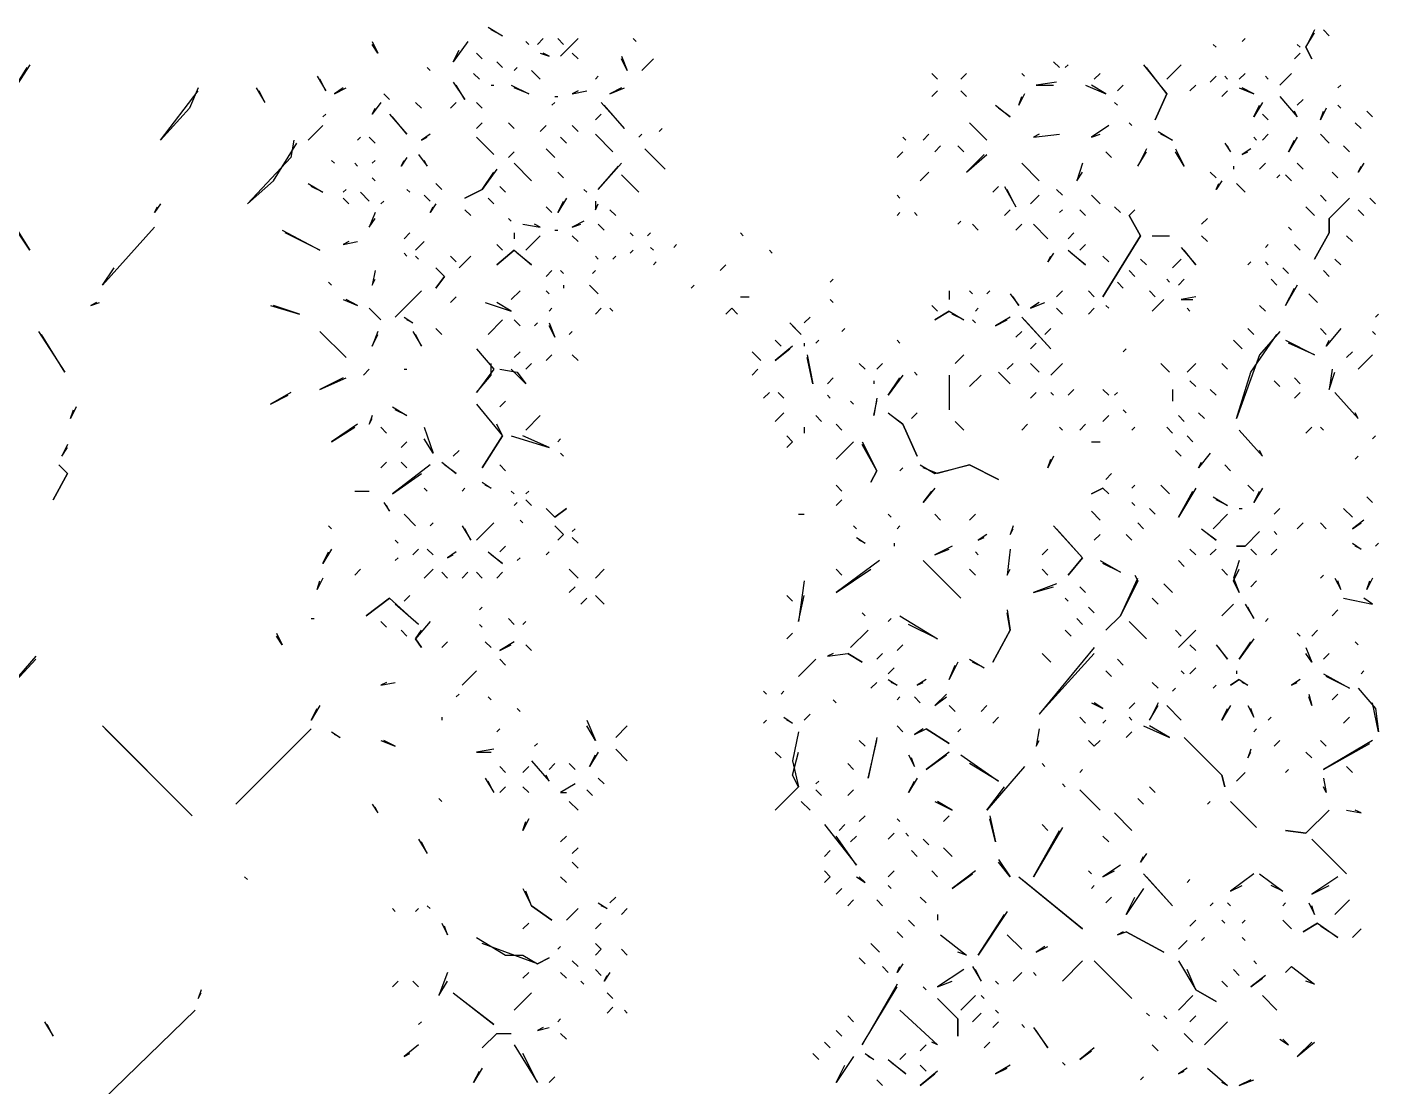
# Model space of a CAD drawing. Extents: x 1 to 2775, y -31 to 2075.
# Drawn here: x 1698.7 to 1776.2, y 645.2 to 706.2 of the extents above; entities that cross this region are included whole.
import ezdxf

# ---------------------------------------------------------------- set-up
doc = ezdxf.new("R2010")
doc.units = 0
doc.layers.add('LINEWORK', color=4, linetype='CONTINUOUS')

msp = doc.modelspace()

# ---------------------------------------------------------------- linework, layer by layer
at = {"layer": 'LINEWORK'}
for points in [[(1725.1667, 706.1667), (1726, 705.6667), (1725.3333, 706)], [(1718.5, 705.3333), (1718.8333, 704.6667), (1718.5, 705.1667)], [(1724, 705.3333), (1723.1667, 704.1667), (1723.5, 704.8333)], [(1727.3333, 705.3333), (1727.5, 705.1667)], [(1728.3333, 705.5), (1728, 705.1667)], [(1729.1667, 705.5), (1729.5, 705.1667)], [(1730.3333, 705.5), (1729.3333, 704.5)], [(1733.5, 705.5), (1733.6667, 705.3333)], [(1768.6667, 705.5), (1768.5, 705.3333)], [(1772.6667, 706), (1772.1667, 705), (1772.5, 704.3333), (1772.1667, 705), (1772.6667, 705.8333)], [(1773.1667, 706), (1773.5, 705.6667)], [(1724.5, 704.6667), (1724.8333, 704.3333)], [(1728.1667, 704.6667), (1728.6667, 704.5), (1728.3333, 704.6667)], [(1730, 704.6667), (1730.3333, 704.3333)], [(1732.8333, 704.5), (1733.1667, 703.6667), (1732.8333, 704.3333)], [(1766.8333, 705.1667), (1767, 705)], [(1771.8333, 704.6667), (1771.5, 704.3333)], [(1771.6667, 705.1667), (1771.8333, 705)], [(1698.8333, 704), (1697.3333, 701.6667), (1698.6667, 703.8333)], [(1721.6667, 703.8333), (1721.8333, 703.6667)], [(1725.6667, 704.1667), (1726, 703.8333)], [(1726.8333, 703.8333), (1726.6667, 703.6667)], [(1734.6667, 704.3333), (1734, 703.6667)], [(1757.6667, 704.1667), (1758, 703.8333)], [(1758.5, 704), (1758.3333, 703.8333)], [(1762.8333, 704), (1764.1667, 702.3333), (1763.5, 700.8333), (1764.1667, 702.3333), (1763, 703.8333)], [(1765, 704), (1764.1667, 703.1667)], [(1715.3333, 703.3333), (1715.8333, 702.5), (1715.5, 703.1667)], [(1723.1667, 703), (1723.8333, 702), (1723.3333, 702.8333)], [(1724.3333, 703.5), (1724.6667, 703.1667)], [(1727.6667, 703.6667), (1728.1667, 703.1667)], [(1731.5, 703.3333), (1731.3333, 703.1667)], [(1750.6667, 703.5), (1751, 703.1667)], [(1752.6667, 703.5), (1752.3333, 703.1667)], [(1755.8333, 703.5), (1756, 703.3333)], [(1757.8333, 703), (1756.6667, 702.8333), (1757.6667, 702.8333)], [(1760.3333, 703.5), (1760, 703.1667)], [(1767, 703.3333), (1766.6667, 703)], [(1767.5, 703.3333), (1767.6667, 703.1667)], [(1768.6667, 703.5), (1768.3333, 703.1667)], [(1769.8333, 703.3333), (1770, 703.1667)], [(1771.3333, 703.5), (1770.6667, 702.8333)], [(1708.5, 702.6667), (1708, 701.5), (1706.3333, 699.6667), (1708.5, 702.5)], [(1711.8333, 702.6667), (1712.3333, 701.8333), (1712, 702.5)], [(1716.8333, 702.6667), (1716.3333, 702.3333), (1717, 702.6667)], [(1719.1667, 702.3333), (1719.5, 702)], [(1725.3333, 702.8333), (1725.5, 702.8333)], [(1726.5, 702.8333), (1727.5, 702.3333), (1726.6667, 702.6667)], [(1729, 702.1667), (1729.1667, 702.1667)], [(1730.3333, 702.5), (1730, 702.3333), (1730.8333, 702.5)], [(1732.8333, 702.6667), (1732.1667, 702.3333), (1733, 702.6667)], [(1751, 702.5), (1750.6667, 702.1667)], [(1752.3333, 702.5), (1752.6667, 702.1667)], [(1756, 702.3333), (1755.6667, 701.6667), (1755.8333, 702.1667)], [(1759.5, 702.8333), (1760.6667, 702.3333), (1759.8333, 702.8333)], [(1761.6667, 702.8333), (1761.3333, 702.5)], [(1765.8333, 702.8333), (1765.5, 702.5)], [(1767.6667, 702.5), (1767.3333, 702.1667)], [(1768.3333, 702.6667), (1769.1667, 702.3333), (1768.5, 702.6667)], [(1770.6667, 702.1667), (1771.6667, 701), (1771.5, 701.3333)], [(1774.1667, 702.8333), (1774, 702.6667)], [(1719, 701.8333), (1718.5, 701.1667), (1718.6667, 701.5)], [(1721, 701.8333), (1721.3333, 701.5)], [(1723.3333, 701.8333), (1723, 701.5)], [(1724.5, 701.8333), (1724.8333, 701.5)], [(1729, 701.8333), (1728.8333, 701.6667)], [(1731.6667, 701.8333), (1733, 700.3333), (1731.8333, 701.6667)], [(1754.3333, 701.6667), (1755.1667, 701), (1754.5, 701.5)], [(1761.1667, 701.8333), (1761.3333, 701.6667)], [(1769.6667, 701.8333), (1769.1667, 701), (1769.5, 701.6667)], [(1772, 702), (1771.6667, 701.6667)], [(1773.3333, 701.5), (1773, 700.8333), (1773.1667, 701.3333)], [(1774, 701.6667), (1774.1667, 701.5)], [(1715.8333, 701.1667), (1715.6667, 701)], [(1719.5, 701.1667), (1720.5, 700), (1719.6667, 701)], [(1724.8333, 700.6667), (1724.5, 700.3333)], [(1726.3333, 700.6667), (1726.6667, 700.3333)], [(1731.6667, 701.1667), (1731.3333, 700.8333)], [(1752.8333, 700.6667), (1753.8333, 699.6667)], [(1762, 700.6667), (1762.1667, 700.5)], [(1769.6667, 701.1667), (1770, 700.8333)], [(1775, 700.6667), (1775.3333, 700.3333)], [(1775.6667, 701.3333), (1776, 701)], [(1715.6667, 700.5), (1714.8333, 699.6667)], [(1717.8333, 699.8333), (1717.6667, 699.6667)], [(1718.3333, 699.8333), (1718.6667, 699.5)], [(1721.8333, 700), (1721.3333, 699.6667), (1721.6667, 699.8333)], [(1724.5, 699.8333), (1725.5, 698.8333)], [(1728.5, 700.5), (1728.1667, 700.1667)], [(1729.3333, 699.8333), (1729.6667, 699.5)], [(1730, 700.5), (1730.3333, 700.1667)], [(1731.3333, 700), (1732.3333, 699)], [(1734, 700), (1733.8333, 699.8333)], [(1735.1667, 700.3333), (1735, 700.1667)], [(1749, 699.8333), (1749.1667, 699.6667)], [(1750.5, 700), (1750.1667, 699.6667)], [(1756.8333, 700), (1756.5, 699.8333), (1758, 700)], [(1760.8333, 700.5), (1759.8333, 699.8333), (1760.3333, 700)], [(1763.6667, 700.1667), (1764.5, 699.6667), (1763.8333, 700)], [(1769.1667, 699.8333), (1769.3333, 699.6667)], [(1770, 700), (1769.6667, 699.6667)], [(1771.6667, 699.8333), (1771.1667, 699), (1771.5, 699.6667)], [(1773, 700), (1773.5, 699.5)], [(1714, 699.6667), (1713.8333, 698.6667), (1711.3333, 696), (1712.8333, 697.3333), (1714.1667, 699.5)], [(1728.5, 699.1667), (1729, 698.6667)], [(1734.1667, 699.1667), (1735.3333, 698)], [(1751.1667, 699.3333), (1750.8333, 699)], [(1752.1667, 699.3333), (1752.5, 699)], [(1763, 699.1667), (1762.5, 698.1667), (1763, 699)], [(1764.6667, 699.1667), (1765.1667, 698.1667), (1764.6667, 699)], [(1767.5, 699.5), (1767.8333, 699), (1767.6667, 699.3333)], [(1769, 699.1667), (1768.5, 698.8333), (1768.8333, 699)], [(1774.3333, 699.3333), (1774.6667, 699)], [(1716.1667, 698.5), (1716.3333, 698.3333)], [(1717.5, 698.3333), (1717.6667, 698.1667)], [(1718.6667, 698.5), (1718.5, 698.3333)], [(1720.5, 698.6667), (1720.1667, 698.1667), (1720.3333, 698.5)], [(1721.1667, 698.8333), (1721.6667, 698.1667), (1721.5, 698.5)], [(1726.6667, 699), (1726.3333, 698.6667)], [(1726.6667, 698.3333), (1727.6667, 697.3333)], [(1732.8333, 698.3333), (1731.5, 696.8333), (1732.6667, 698.1667)], [(1749, 699), (1748.6667, 698.6667)], [(1753.6667, 698.8333), (1752.6667, 697.8333), (1753.8333, 698.8333)], [(1755.8333, 698.3333), (1756.8333, 697.3333)], [(1759.3333, 698.3333), (1759, 697.3333), (1759.3333, 697.8333)], [(1760.6667, 699), (1761, 698.6667)], [(1769.8333, 698.3333), (1769.5, 698)], [(1771.6667, 698.3333), (1772, 698)], [(1775.5, 698.3333), (1775.1667, 697.8333), (1775.3333, 698.1667)], [(1718.5, 697.5), (1718.6667, 697.3333)], [(1725.6667, 698), (1724.8333, 696.8333), (1723.8333, 696.3333), (1724.8333, 696.8333), (1725.5, 697.8333)], [(1729.1667, 697.8333), (1729.5, 697.5)], [(1732.8333, 697.6667), (1733.8333, 696.6667)], [(1750.5, 697.8333), (1750, 697.3333)], [(1766.6667, 697.8333), (1767, 697.5)], [(1768, 698.1667), (1768, 698)], [(1770.6667, 697.6667), (1770.5, 697.5)], [(1771, 697.6667), (1771.3333, 697.3333)], [(1773.6667, 697.8333), (1774, 697.5)], [(1714.8333, 697.1667), (1715.6667, 696.6667), (1715, 697)], [(1717, 696.8333), (1716.8333, 696.6667)], [(1720.5, 696.8333), (1720.6667, 696.6667)], [(1722.1667, 697.1667), (1722.5, 696.8333)], [(1725.8333, 697), (1726.1667, 696.6667)], [(1730.6667, 696.8333), (1730.8333, 696.6667)], [(1754.5, 697), (1754.1667, 696.6667)], [(1754.8333, 697), (1755.5, 695.8333), (1755, 696.8333)], [(1757.8333, 696.8333), (1758.1667, 696.5)], [(1767.3333, 697.3333), (1767, 696.8333), (1767.1667, 697.1667)], [(1768.1667, 697.1667), (1768.6667, 696.6667)], [(1697.1667, 696), (1698.8333, 693.3333), (1697.1667, 695.8333)], [(1706.3333, 696), (1706, 695.5), (1706.1667, 695.8333)], [(1716.8333, 696.3333), (1717.1667, 696)], [(1717.8333, 696.6667), (1718.3333, 696.1667)], [(1719.1667, 696.1667), (1719, 696)], [(1721.5, 696.5), (1721.8333, 696.1667)], [(1722.1667, 696), (1721.8333, 695.5), (1722, 695.8333)], [(1725.1667, 696.3333), (1725.5, 696)], [(1729.6667, 696.3333), (1729.1667, 695.5), (1729.5, 696.1667)], [(1731.3333, 696.1667), (1731.3333, 695.6667), (1731.5, 696)], [(1748.6667, 696.5), (1748.8333, 696.3333)], [(1756.8333, 696.5), (1756.3333, 696)], [(1759.8333, 696.5), (1760.3333, 696)], [(1774.6667, 696.3333), (1773.5, 695.1667), (1773.5, 694.3333), (1772.6667, 692.8333), (1773.5, 694.3333), (1773.5, 695.1667)], [(1773, 696.5), (1773.3333, 696.1667)], [(1775.8333, 696.3333), (1776.1667, 696)], [(1718.6667, 695.5), (1718.3333, 694.6667), (1718.6667, 695.1667)], [(1723.8333, 695.6667), (1724.1667, 695.3333)], [(1726.3333, 695.1667), (1726.5, 695)], [(1728.5, 695.8333), (1728.8333, 695.5)], [(1732.1667, 695.6667), (1732.5, 695.3333)], [(1748.8333, 695.5), (1748.6667, 695.3333)], [(1749.6667, 695.5), (1749.8333, 695.3333)], [(1755.1667, 695.6667), (1754.8333, 695.3333)], [(1758.1667, 695.6667), (1758, 695.5)], [(1759.1667, 695.6667), (1759.5, 695.3333)], [(1762.3333, 695.6667), (1762, 695.3333), (1762.6667, 694.1667), (1760.5, 690.6667), (1762.6667, 694.1667), (1762, 695.3333)], [(1761.1667, 695.8333), (1761.5, 695.5)], [(1766.5, 695.1667), (1766.1667, 694.8333)], [(1772.1667, 695.8333), (1772.6667, 695.3333)], [(1775.1667, 695.6667), (1775.5, 695.3333)], [(1706, 694.6667), (1703, 691.3333), (1703.6667, 692.3333)], [(1713.3333, 694.5), (1715.5, 693.3333), (1713.5, 694.3333)], [(1727.1667, 694.8333), (1728.1667, 694.6667), (1727.8333, 694.8333)], [(1729, 694.5), (1729.1667, 694.5)], [(1730.6667, 695), (1730, 694.6667), (1730.5, 694.8333)], [(1731.5, 694.8333), (1731.8333, 694.5)], [(1752.3333, 695), (1752.1667, 694.8333)], [(1753, 694.8333), (1753.3333, 694.5)], [(1755.8333, 694.8333), (1755.5, 694.5)], [(1756.5, 694.8333), (1757.3333, 694)], [(1771.1667, 694.6667), (1771.3333, 694.5)], [(1717.1667, 693.8333), (1716.8333, 693.6667), (1717.6667, 693.8333)], [(1720.6667, 694.3333), (1720.3333, 694)], [(1721.5, 693.8333), (1721, 693.3333)], [(1725.6667, 693.6667), (1726, 693.3333)], [(1726.6667, 694.3333), (1726.6667, 694)], [(1728.1667, 694.1667), (1727.3333, 693.3333)], [(1730, 694.1667), (1730.3333, 693.8333)], [(1733.3333, 694.3333), (1733.5, 694.1667)], [(1734.5, 694.3333), (1734.3333, 694.1667)], [(1736, 693.6667), (1735.8333, 693.5)], [(1739.6667, 694.3333), (1739.8333, 694.1667)], [(1758.8333, 694.3333), (1758.5, 694)], [(1759.5, 693.6667), (1759.1667, 693.3333)], [(1763.3333, 694.1667), (1764.3333, 694.1667)], [(1766.1667, 694.1667), (1766.5, 693.8333)], [(1770, 693.6667), (1769.8333, 693.5)], [(1771.5, 693.6667), (1771.8333, 693.3333)], [(1774.5, 694.1667), (1774.8333, 693.8333)], [(1720.3333, 693.1667), (1720.5, 693)], [(1721, 693), (1721.1667, 692.8333)], [(1723, 693), (1723.3333, 692.6667)], [(1724.1667, 693), (1723.5, 692.3333)], [(1726.6667, 693.3333), (1725.6667, 692.5), (1726.6667, 693.3333), (1727.6667, 692.5), (1726.8333, 693.1667)], [(1731.3333, 693), (1731.5, 692.8333)], [(1732.5, 693), (1732.3333, 692.8333)], [(1733.5, 693.3333), (1733.3333, 693.1667)], [(1734.5, 693.5), (1734.6667, 693.3333)], [(1741.3333, 693.3333), (1741.5, 693.1667)], [(1757.6667, 693.1667), (1757.3333, 692.6667), (1757.5, 693)], [(1758.5, 693.3333), (1759.5, 692.5), (1758.6667, 693.1667)], [(1760.5, 693), (1760.8333, 692.6667)], [(1762.6667, 692.8333), (1763, 692.5)], [(1765, 692.8333), (1764.5, 692.3333)], [(1765, 693.5), (1765.8333, 692.5), (1765.1667, 693.3333)], [(1773.8333, 692.8333), (1774.1667, 692.5)], [(1718.6667, 692.1667), (1718.5, 691.3333), (1718.6667, 691.6667)], [(1722.1667, 692.3333), (1722.6667, 691.8333), (1722.1667, 691.1667), (1722.6667, 691.8333)], [(1728.8333, 692.1667), (1728.5, 691.8333)], [(1729.3333, 692.1667), (1729.5, 692)], [(1731.3333, 692.1667), (1731.1667, 692)], [(1734.8333, 692.6667), (1734.6667, 692.5)], [(1738.8333, 692.5), (1738.5, 692.1667)], [(1762, 692.1667), (1762.3333, 691.8333)], [(1769, 692.6667), (1768.8333, 692.5)], [(1769.8333, 692.6667), (1770, 692.5)], [(1770.8333, 692.3333), (1771.1667, 692)], [(1773.1667, 692.1667), (1773.5, 691.8333)], [(1716, 691.5), (1716.1667, 691.3333)], [(1729.5, 691.3333), (1729.5, 691.1667)], [(1731, 691.3333), (1731.5, 690.8333)], [(1737, 691.3333), (1736.8333, 691.1667)], [(1745, 691.6667), (1744.8333, 691.5)], [(1761.3333, 691.5), (1761.6667, 691.1667)], [(1764.1667, 691.6667), (1764.3333, 691.5)], [(1765.1667, 691.6667), (1764.8333, 691.3333)], [(1770.1667, 691.6667), (1770.5, 691.3333)], [(1771.6667, 691.3333), (1771, 690.1667), (1771.5, 691.1667)], [(1716.8333, 690.5), (1717.6667, 690.1667), (1717, 690.5)], [(1721.3333, 691), (1719.8333, 689.5)], [(1723.3333, 690.6667), (1723, 690.3333)], [(1727, 691), (1726.5, 690.5)], [(1728.5, 691), (1728.6667, 690.8333)], [(1739.6667, 690.6667), (1740.1667, 690.6667)], [(1744.8333, 690.5), (1745, 690.3333)], [(1751.6667, 691), (1751.6667, 690.5)], [(1752.8333, 691), (1753, 690.8333)], [(1754, 691), (1753.8333, 690.8333)], [(1755.1667, 690.8333), (1755.6667, 690.1667), (1755.3333, 690.6667)], [(1758.1667, 691), (1757.8333, 690.6667)], [(1759.6667, 691), (1760, 690.6667)], [(1763.1667, 691), (1763.5, 690.6667)], [(1764, 690.5), (1763.3333, 689.8333)], [(1765.8333, 690.6667), (1765, 690.5), (1765.6667, 690.5)], [(1772.3333, 690.8333), (1772.8333, 690.3333)], [(1702.6667, 690.3333), (1702.3333, 690.1667), (1702.8333, 690.3333)], [(1712.6667, 690.1667), (1714.3333, 689.6667), (1712.8333, 690.1667)], [(1718.3333, 690), (1719, 689.3333)], [(1725, 690.3333), (1726.5, 689.8333), (1725.6667, 690.3333)], [(1728.8333, 690), (1728.6667, 689.8333)], [(1731.6667, 690), (1731.3333, 689.6667)], [(1732.1667, 690), (1732.3333, 689.8333)], [(1739.1667, 690), (1738.8333, 689.6667), (1739.1667, 690), (1739.5, 689.6667)], [(1750.6667, 690.1667), (1751, 689.8333)], [(1751.6667, 689.8333), (1750.8333, 689.3333), (1751.6667, 689.8333), (1752.5, 689.3333), (1751.8333, 689.6667)], [(1753.3333, 690), (1753.1667, 689.8333)], [(1756.8333, 690.3333), (1756.3333, 690), (1757.1667, 690.3333)], [(1757.8333, 690), (1758.1667, 689.6667)], [(1760, 690), (1759.6667, 689.6667)], [(1760.6667, 690.1667), (1760.8333, 690)], [(1765.3333, 690), (1765.5, 689.8333)], [(1769.5, 690.1667), (1769.8333, 689.8333)], [(1720.3333, 689.5), (1720.8333, 689.1667), (1720.5, 689.3333)], [(1726, 689.3333), (1725.1667, 688.5)], [(1726.6667, 689.3333), (1727, 689)], [(1728, 689.1667), (1727.8333, 689)], [(1728.6667, 689.1667), (1729, 688.3333), (1728.6667, 689)], [(1742.5, 689.1667), (1743.1667, 688.5), (1742.6667, 689)], [(1743.6667, 689.5), (1743.3333, 689.1667)], [(1753, 689.3333), (1753.1667, 689.1667)], [(1755.1667, 689.5), (1754.3333, 689), (1755, 689.3333)], [(1755.8333, 689.5), (1757.5, 687.6667), (1756, 689.3333)], [(1776.3333, 689.6667), (1776.1667, 689.5)], [(1699.3333, 688.6667), (1700.8333, 686.3333), (1699.5, 688.5)], [(1715.5, 688.6667), (1717, 687.1667)], [(1718.8333, 688.6667), (1718.5, 687.8333), (1718.8333, 688.5)], [(1720.8333, 688.6667), (1721.3333, 687.8333), (1721, 688.5)], [(1722.1667, 688.8333), (1722.5, 688.5)], [(1730, 688.6667), (1729.8333, 688.5)], [(1741.6667, 688.1667), (1742, 687.8333)], [(1744.1667, 688.1667), (1744, 688)], [(1745.6667, 688.8333), (1745.5, 688.6667)], [(1748.6667, 688.1667), (1748.8333, 688)], [(1755.8333, 688.6667), (1755.5, 688.3333)], [(1757.5, 688.8333), (1757.1667, 688.5)], [(1768, 688.1667), (1768.5, 687.6667)], [(1770.6667, 688.6667), (1769.5, 687.3333), (1768.1667, 683.6667), (1769, 686.3333), (1770.5, 688.5)], [(1768.8333, 688.8333), (1769.1667, 688.5)], [(1771, 688.1667), (1772.6667, 687.3333), (1771.1667, 688)], [(1773, 688.8333), (1773.3333, 688.5)], [(1774.1667, 688.8333), (1773.3333, 687.8333), (1773.5, 688.1667)], [(1776, 688.6667), (1776.1667, 688.5)], [(1724.5, 687.6667), (1725.5, 686.5), (1724.5, 685.1667), (1725.3333, 686.1667), (1725.3333, 686.8333)], [(1727, 687.5), (1726.6667, 687.1667)], [(1740.3333, 687.5), (1740.8333, 687)], [(1742.6667, 687.8333), (1741.6667, 687), (1742.5, 687.6667)], [(1743.3333, 688), (1743.3333, 687.8333)], [(1756.6667, 688), (1756.3333, 687.6667)], [(1761.8333, 687.6667), (1761.6667, 687.5)], [(1774.8333, 687.5), (1774.5, 687.1667)], [(1727.6667, 686.8333), (1727.3333, 686.5)], [(1728.8333, 687.3333), (1728.5, 687)], [(1730, 687.3333), (1730.3333, 687)], [(1743.5, 687.3333), (1743.8333, 685.6667), (1743.5, 687.1667)], [(1746.5, 686.8333), (1746.8333, 686.5)], [(1747.8333, 686.8333), (1747.5, 686.5)], [(1752.5, 687.3333), (1752, 686.8333)], [(1755.3333, 686.8333), (1755, 686.5)], [(1756.3333, 686.8333), (1756.8333, 686.3333)], [(1758.1667, 686.8333), (1757.5, 686.1667)], [(1763.8333, 686.8333), (1764.3333, 686.3333)], [(1765.8333, 686.8333), (1765.3333, 686.3333)], [(1767.3333, 686.8333), (1767.6667, 686.5)], [(1776, 687.3333), (1775.1667, 686.5)], [(1716.8333, 686), (1715.5, 685.3333), (1717, 686)], [(1718.3333, 686.5), (1718, 686.1667)], [(1720.3333, 686.5), (1720.5, 686.5)], [(1725.8333, 686.5), (1726.8333, 686.3333), (1727.3333, 685.6667), (1726.5, 686.5)], [(1740.6667, 686.5), (1740.3333, 686.1667)], [(1745, 686), (1744.6667, 685.6667)], [(1749, 686.1667), (1748.1667, 685), (1748.8333, 686)], [(1749.6667, 686.3333), (1749.8333, 686.1667)], [(1751.6667, 686.1667), (1751.6667, 684.1667)], [(1753.5, 686.1667), (1752.8333, 685.5)], [(1754.5, 686.3333), (1755.1667, 685.6667)], [(1771.5, 686), (1771.8333, 685.6667)], [(1773.6667, 686.5), (1773.5, 685.3333), (1773.8333, 686.3333)], [(1713.8333, 685.1667), (1712.6667, 684.5), (1713.6667, 685)], [(1741.3333, 685.1667), (1741, 684.8333)], [(1741.8333, 685.1667), (1742.1667, 684.8333)], [(1747.3333, 685.8333), (1747.3333, 685.6667)], [(1756.6667, 685.1667), (1756.3333, 684.8333)], [(1757.5, 685.1667), (1757.6667, 685)], [(1758.8333, 685.3333), (1758.5, 685)], [(1760.5, 685.3333), (1760.8333, 685)], [(1761.3333, 685.1667), (1761.1667, 685)], [(1764.5, 685.3333), (1764.5, 684.6667)], [(1765.5, 685.8333), (1765.8333, 685.5)], [(1766.6667, 685.3333), (1767, 685)], [(1770.3333, 685.8333), (1770.6667, 685.5)], [(1771.8333, 685.1667), (1771.5, 684.8333)], [(1773.8333, 685.1667), (1775.1667, 683.6667), (1775, 684)], [(1701.5, 684.3333), (1701.1667, 683.6667), (1701.3333, 684.1667)], [(1719.6667, 684.3333), (1720.5, 683.8333), (1719.8333, 684.1667)], [(1724.5, 684.5), (1726, 682.6667), (1724.8333, 680.8333), (1726, 682.6667), (1725.6667, 683.3333)], [(1726.1667, 684.6667), (1725.8333, 684.3333)], [(1744.6667, 685), (1744.8333, 684.8333)], [(1746, 684.6667), (1746.1667, 684.5)], [(1747.5, 684.8333), (1747.3333, 683.8333), (1747.5, 684.6667)], [(1718.5, 683.8333), (1718.3333, 683.3333), (1718.5, 683.6667)], [(1728.1667, 683.8333), (1727.3333, 683)], [(1742.1667, 684), (1741.6667, 683.5)], [(1744, 683.8333), (1744.3333, 683.5)], [(1748.1667, 684), (1749, 683.3333), (1749.8333, 681.5), (1749, 683.3333), (1748.3333, 683.8333)], [(1749.8333, 684), (1749.5, 683.6667)], [(1760.8333, 683.8333), (1760.5, 683.5)], [(1761.6667, 684.1667), (1761.8333, 684)], [(1764.8333, 683.8333), (1765.1667, 683.5)], [(1766, 684), (1766.3333, 683.6667)], [(1717.6667, 683.3333), (1716.1667, 682.3333), (1717.5, 683.1667)], [(1719, 683.1667), (1719.3333, 682.8333)], [(1721.5, 683.1667), (1722, 681.6667), (1721.5, 682.5)], [(1743.3333, 683.1667), (1743.3333, 682.8333)], [(1745.1667, 683.3333), (1745.5, 683)], [(1752, 683.5), (1752.5, 683)], [(1756.1667, 683.3333), (1755.8333, 683)], [(1758, 683.1667), (1758.1667, 683)], [(1759.5, 683.3333), (1759.1667, 683)], [(1762.3333, 683.1667), (1762.1667, 683)], [(1764.1667, 683.1667), (1764.5, 682.8333)], [(1768.3333, 683), (1769.6667, 681.5), (1769.5, 681.8333)], [(1772.5, 683.1667), (1772.1667, 682.8333)], [(1773, 683.1667), (1773.1667, 683)], [(1701, 682.1667), (1700.6667, 681.5), (1701, 682)], [(1720.5, 682.3333), (1720.1667, 682)], [(1726.5, 682.6667), (1728.6667, 682), (1727.1667, 682.6667)], [(1729.3333, 682.5), (1729.1667, 682.3333)], [(1742.3333, 682.6667), (1742.6667, 682.3333), (1742.3333, 682), (1742.6667, 682.3333)], [(1746.1667, 682.3333), (1745.1667, 681.3333)], [(1746.6667, 682.3333), (1747.5, 680.6667), (1747.1667, 680), (1747.5, 680.6667), (1746.6667, 682.1667)], [(1759.8333, 682.3333), (1760.3333, 682.3333)], [(1765.3333, 682.6667), (1765.6667, 682.3333)], [(1776.1667, 682.6667), (1776, 682.5)], [(1723.5, 681.8333), (1723.1667, 681.5)], [(1729.3333, 681.6667), (1729.5, 681.5)], [(1757.6667, 681.5), (1757.3333, 680.8333), (1757.5, 681.3333)], [(1764.6667, 681.8333), (1765, 681.5)], [(1766.6667, 681.6667), (1766, 680.8333), (1766.1667, 681.1667)], [(1775.1667, 681.5), (1775, 681.3333)], [(1700.5, 681), (1701, 680.5), (1700.1667, 679), (1701, 680.5)], [(1719.3333, 681.1667), (1719, 680.8333)], [(1721.8333, 681), (1719.6667, 679.3333), (1721.3333, 680.5)], [(1720.1667, 681.1667), (1720.5, 680.8333)], [(1722.5, 681.1667), (1723.3333, 680.5), (1722.6667, 681)], [(1725.8333, 681), (1726.1667, 680.6667)], [(1749, 680.8333), (1748.8333, 680.6667)], [(1750, 681), (1750.8333, 680.5), (1752.8333, 681), (1754.5, 680.1667), (1752.8333, 681), (1751, 680.5), (1750.1667, 680.8333)], [(1761, 680.5), (1760.6667, 680.1667)], [(1767.5, 681), (1767.8333, 680.6667)], [(1721.5, 679.6667), (1721.6667, 679.5)], [(1723.8333, 679.6667), (1723.6667, 679.5)], [(1724.8333, 680), (1725.3333, 679.6667), (1725, 679.8333)], [(1745.1667, 679.8333), (1745.5, 679.5)], [(1750.8333, 679.6667), (1750.1667, 678.8333), (1750.6667, 679.5)], [(1760.5, 679.6667), (1759.8333, 679.3333), (1760.5, 679.6667), (1760.8333, 679.3333)], [(1762.3333, 679.8333), (1762.1667, 679.6667)], [(1763.8333, 679.8333), (1764.3333, 679.3333)], [(1765.8333, 679.6667), (1764.8333, 678), (1765.6667, 679.5)], [(1768.8333, 679.8333), (1769.1667, 679.5)], [(1769.6667, 679.6667), (1769.1667, 678.8333), (1769.5, 679.5)], [(1717.5, 679.5), (1718.3333, 679.5)], [(1726.5, 679.5), (1726.6667, 679.3333)], [(1727.5, 679.5), (1727.3333, 679.3333)], [(1727.3333, 679), (1727.6667, 678.6667)], [(1745.5, 679), (1745.1667, 678.6667)], [(1766.8333, 679.1667), (1767.6667, 678.6667), (1767, 679)], [(1775.6667, 679.1667), (1776, 678.8333)], [(1719.1667, 678.8333), (1719.5, 678.3333), (1719.3333, 678.6667)], [(1720.3333, 678.1667), (1721, 677.5)], [(1726.8333, 678.8333), (1726.6667, 678.6667)], [(1728.5, 678.5), (1729, 678), (1729.6667, 678.5), (1729, 678)], [(1743, 678.1667), (1743.3333, 678.1667)], [(1748.1667, 678.1667), (1748.3333, 678)], [(1750.8333, 678.1667), (1751.1667, 677.8333)], [(1753.1667, 678.1667), (1752.8333, 677.8333)], [(1759.8333, 678.3333), (1760.3333, 677.8333)], [(1762.1667, 678.8333), (1762.3333, 678.6667)], [(1763.1667, 678.5), (1763.5, 678.1667)], [(1767.6667, 678.1667), (1766.8333, 677.3333)], [(1768.3333, 678.5), (1768.5, 678.5)], [(1770.6667, 678.5), (1770.3333, 678.1667)], [(1774.3333, 678.5), (1774.8333, 678)], [(1716, 677.5), (1716.1667, 677.3333)], [(1722, 677.6667), (1721.8333, 677.5)], [(1723.6667, 677.5), (1724.1667, 676.6667), (1723.8333, 677.3333)], [(1725.5, 677.6667), (1724.5, 676.6667)], [(1727, 677.8333), (1727.1667, 677.6667)], [(1729, 677.5), (1729.5, 677), (1729.1667, 676.6667), (1729.5, 677)], [(1730.1667, 677.3333), (1730, 677.1667)], [(1746.1667, 677.5), (1746.3333, 677.3333)], [(1748.8333, 677.5), (1748.6667, 677.3333)], [(1755.3333, 677.5), (1755.1667, 677), (1755.3333, 677.3333)], [(1757.6667, 677.5), (1759.3333, 675.6667), (1758.5, 674.6667), (1759.3333, 675.6667), (1757.8333, 677.3333)], [(1762.5, 677.6667), (1762.8333, 677.3333)], [(1766.1667, 677.3333), (1767, 676.6667), (1766.3333, 677.1667)], [(1772, 677.6667), (1771.6667, 677.3333)], [(1773, 677.6667), (1773.3333, 677.3333)], [(1775.5, 677.8333), (1774.8333, 677.3333), (1775.3333, 677.6667)], [(1719.8333, 676.6667), (1720, 676.5)], [(1730, 676.8333), (1730.3333, 676.5)], [(1746.3333, 676.8333), (1746.8333, 676.5), (1746.5, 676.6667)], [(1753.8333, 677), (1753.3333, 676.6667), (1753.6667, 676.8333)], [(1760.3333, 677), (1760, 676.6667)], [(1761.8333, 677), (1762.1667, 676.6667)], [(1769.5, 677.1667), (1768.6667, 676.3333), (1768.1667, 676.3333), (1768.6667, 676.3333)], [(1770.3333, 677.1667), (1770.5, 677)], [(1716.1667, 676.1667), (1715.6667, 675.3333), (1716, 676)], [(1721.1667, 676.1667), (1720.8333, 675.8333)], [(1721.6667, 676.1667), (1722, 675.8333)], [(1723.3333, 676), (1722.8333, 675.6667), (1723.1667, 675.8333)], [(1725.1667, 676), (1726, 675.3333), (1725.3333, 675.8333)], [(1726.1667, 676.3333), (1725.8333, 676)], [(1728.6667, 676), (1728.5, 675.8333)], [(1748.5, 676.5), (1748.5, 676.3333)], [(1751.8333, 676.3333), (1750.8333, 675.8333), (1751.6667, 676.1667)], [(1753.1667, 676), (1753.3333, 675.8333)], [(1755.1667, 676.1667), (1755, 674.6667), (1755.1667, 675)], [(1757.3333, 676.1667), (1757, 675.8333)], [(1765.5, 676.1667), (1765.8333, 675.8333)], [(1767, 676.1667), (1766.6667, 675.8333)], [(1769, 676.1667), (1769.3333, 675.8333)], [(1770.5, 676.1667), (1770.1667, 675.8333)], [(1774.8333, 676.5), (1775.3333, 676.1667), (1775, 676.3333)], [(1776.3333, 676.5), (1776.1667, 676.3333)], [(1717.8333, 675), (1717.5, 674.6667)], [(1720, 675.6667), (1719.8333, 675.5)], [(1722, 675), (1721.5, 674.5)], [(1727, 675.6667), (1726.8333, 675.5)], [(1729.8333, 675), (1730.3333, 674.5)], [(1731.8333, 675), (1731.3333, 674.5)], [(1747.6667, 675.5), (1745.1667, 673.6667), (1747.1667, 675)], [(1745.1667, 675), (1745.5, 674.6667)], [(1750.1667, 675.5), (1752.3333, 673.3333)], [(1752.8333, 675), (1753.1667, 674.6667)], [(1757, 675), (1757.3333, 674.6667)], [(1760.3333, 675.5), (1761.5, 674.8333), (1760.5, 675.3333)], [(1764.8333, 675.5), (1765.1667, 675.1667)], [(1767.3333, 675), (1767.6667, 674.6667)], [(1768.3333, 675.5), (1768, 674.5), (1768.3333, 673.6667), (1768, 674.3333), (1768.3333, 675)], [(1715.6667, 674.5), (1715.3333, 673.8333), (1715.5, 674.3333)], [(1722.5, 674.8333), (1722.8333, 674.5)], [(1724, 674.8333), (1723.6667, 674.5)], [(1724.5, 674.8333), (1724.8333, 674.5)], [(1726, 674.8333), (1725.6667, 674.5)], [(1743.3333, 674.3333), (1743, 672), (1743.3333, 673.5)], [(1762.3333, 674.6667), (1762.5, 674.3333), (1761.5, 672.3333), (1760.6667, 671.5), (1761.5, 672.3333), (1762.5, 674.5)], [(1769.3333, 674.3333), (1769, 674)], [(1773.1667, 674.6667), (1773, 674.5)], [(1773.8333, 674.5), (1774.1667, 673.8333), (1774, 674.3333)], [(1776, 674.5), (1775.6667, 673.8333), (1775.8333, 674.3333)], [(1720.6667, 673.5), (1720.3333, 673.1667)], [(1730.1667, 674), (1729.8333, 673.6667)], [(1731.3333, 673.5), (1731.8333, 673)], [(1742.3333, 673.5), (1742.6667, 673.1667)], [(1757.8333, 674.1667), (1756.5, 673.6667), (1757.6667, 674)], [(1759.1667, 674), (1759.5, 673.6667)], [(1764, 674.1667), (1764.5, 673.6667)], [(1719.5, 673.3333), (1718.1667, 672.3333), (1719.5, 673.3333), (1721.1667, 671.8333), (1719.8333, 673)], [(1724.8333, 672.8333), (1724.6667, 672.6667)], [(1730.8333, 673.3333), (1730.5, 673)], [(1755, 672.6667), (1755.1667, 671.5), (1754.1667, 669.6667), (1755.1667, 671.5), (1755, 672.5)], [(1758.3333, 673.3333), (1758.5, 673.1667)], [(1759.6667, 672.8333), (1760, 672.5)], [(1763.3333, 673.3333), (1763.6667, 673)], [(1768, 673), (1767.3333, 672.3333)], [(1768.6667, 673), (1769.1667, 672.1667), (1768.8333, 672.8333)], [(1774, 672.6667), (1773.6667, 672.3333)], [(1774.3333, 673.3333), (1776, 673), (1775.5, 673.3333)], [(1715, 672.1667), (1715.1667, 672.1667)], [(1719, 672), (1719.3333, 671.6667)], [(1721.8333, 672), (1721, 671), (1721.3333, 670.5), (1721, 671), (1721.3333, 671.5)], [(1726.3333, 672.1667), (1726.6667, 671.8333)], [(1727.3333, 672), (1727.1667, 671.8333)], [(1746.6667, 672.5), (1746.8333, 672.3333)], [(1748.3333, 672.1667), (1748.1667, 672)], [(1748.8333, 672.3333), (1751, 671), (1749.3333, 671.8333)], [(1759, 672.1667), (1759.3333, 671.8333)], [(1762, 672), (1763, 671)], [(1770, 672.1667), (1769.8333, 672)], [(1713, 671.3333), (1713.3333, 670.6667), (1713, 671.1667)], [(1720.1667, 671.5), (1720.5, 671.1667)], [(1724.6667, 671.8333), (1724.8333, 671.6667)], [(1742.6667, 671.3333), (1742.3333, 671)], [(1747, 671.5), (1746, 670.5)], [(1758.3333, 671.5), (1758.6667, 671.1667)], [(1764.6667, 671.5), (1765, 671.1667)], [(1765.8333, 671.5), (1764.8333, 670.5)], [(1771.6667, 671.3333), (1771.8333, 671.1667)], [(1772.8333, 671.5), (1772.5, 671.1667)], [(1722.8333, 670.8333), (1722.5, 670.5)], [(1725, 670.8333), (1725.3333, 670.5)], [(1726.6667, 670.8333), (1725.8333, 670.3333), (1726.5, 670.6667)], [(1727.3333, 670.6667), (1727.6667, 670.3333)], [(1749, 670.6667), (1748.6667, 670.3333)], [(1760, 670.5), (1756.8333, 666.6667), (1760, 670.1667)], [(1765.5, 670.6667), (1765.8333, 670.3333)], [(1767, 670.6667), (1767.6667, 669.8333), (1767.1667, 670.5)], [(1769.1667, 671), (1768.3333, 669.8333), (1769, 670.8333)], [(1772.1667, 670.5), (1772.5, 669.6667), (1772.1667, 670.1667)], [(1775, 670.8333), (1775.1667, 670.6667)], [(1699.1667, 670), (1696.8333, 667.3333), (1697.3333, 666.5), (1696.8333, 667.3333), (1699.1667, 669.8333)], [(1725.8333, 669.8333), (1726.1667, 669.5)], [(1744, 669.8333), (1743, 668.8333)], [(1745, 670.1667), (1744.6667, 670), (1745.8333, 670.1667), (1746.6667, 669.6667), (1745.8333, 670.1667)], [(1747.8333, 670.1667), (1747.5, 669.8333)], [(1752.1667, 669.6667), (1751.6667, 668.6667), (1752, 669.5)], [(1752.8333, 669.8333), (1753.6667, 669.3333), (1753, 669.6667)], [(1757, 670.1667), (1757.5, 669.6667)], [(1761.3333, 669.8333), (1761.6667, 669.5)], [(1773.5, 670.1667), (1773.1667, 669.8333)], [(1724.5, 669.1667), (1723.6667, 668.3333)], [(1748.5, 669.3333), (1748.1667, 669)], [(1760.6667, 669.1667), (1761, 668.8333)], [(1765, 669.1667), (1765.1667, 669)], [(1765.8333, 669.3333), (1765.5, 669)], [(1768.1667, 669.1667), (1768.1667, 669)], [(1773.1667, 669), (1774.6667, 668.1667), (1773.3333, 668.8333)], [(1775.5, 669.1667), (1775.3333, 669)], [(1719.3333, 668.5), (1719, 668.3333), (1719.8333, 668.5)], [(1741, 668), (1741.1667, 667.8333)], [(1742.1667, 668), (1742, 667.8333)], [(1747.5, 668.5), (1747.1667, 668.1667)], [(1748.1667, 668.6667), (1748.6667, 668.3333), (1748.3333, 668.5)], [(1750.3333, 668.6667), (1749.8333, 668.3333), (1750.1667, 668.5)], [(1763.3333, 668.5), (1763.6667, 668.1667)], [(1764.6667, 668.1667), (1764.5, 668)], [(1767, 668.3333), (1766.8333, 668.1667)], [(1768.3333, 668.6667), (1767.8333, 668.3333), (1768.3333, 668.6667), (1768.8333, 668.3333), (1768.5, 668.5)], [(1771.8333, 668.6667), (1771.3333, 668.3333), (1771.6667, 668.5)], [(1775.1667, 668.1667), (1776.1667, 667), (1776.3333, 665.6667), (1776, 667.3333)], [(1723.5, 667.8333), (1723.3333, 667.6667)], [(1725.1667, 667.6667), (1725.3333, 667.5)], [(1745, 667.5), (1745.1667, 667.3333)], [(1748.8333, 667.6667), (1748.6667, 667.5)], [(1749.6667, 667.6667), (1750, 667.3333)], [(1751.5, 667.8333), (1750.8333, 667.1667), (1751.5, 667.6667)], [(1759.8333, 667.3333), (1760.5, 667), (1760, 667.3333)], [(1762.3333, 667.3333), (1762, 667)], [(1763.6667, 667.3333), (1763.1667, 666.3333), (1763.6667, 667.1667)], [(1772.3333, 667.8333), (1772.5, 667.1667), (1772.3333, 667.6667)], [(1774, 667.8333), (1773.6667, 667.5)], [(1715.5, 667.1667), (1715, 666.3333), (1715.3333, 667)], [(1722.5, 666.5), (1722.5, 666.3333)], [(1726.8333, 667), (1727, 666.8333)], [(1742.1667, 666.5), (1742.6667, 666.1667), (1742.3333, 666.3333)], [(1743.6667, 666.6667), (1743.3333, 666.3333)], [(1751.6667, 667.1667), (1752, 666.8333)], [(1753.8333, 667.1667), (1753.5, 666.8333)], [(1754.5, 666.5), (1754.1667, 666.1667)], [(1759.1667, 666.5), (1759.5, 666.1667)], [(1762, 666.5), (1762.1667, 666.3333)], [(1764.1667, 667.1667), (1765, 666.3333)], [(1767.8333, 667.1667), (1767.3333, 666.3333), (1767.6667, 667)], [(1768.8333, 667.1667), (1769.1667, 666.5), (1769, 667)], [(1770.1667, 666.5), (1770, 666.3333)], [(1774.6667, 666.5), (1774.3333, 666.1667)], [(1703, 666), (1708.1667, 660.8333), (1703.1667, 665.8333)], [(1715, 665.8333), (1710.6667, 661.5)], [(1716.1667, 665.6667), (1716.6667, 665.3333), (1716.3333, 665.5)], [(1725.8333, 665.8333), (1725.6667, 665.6667)], [(1730.8333, 666.3333), (1731.3333, 665.1667), (1730.8333, 666)], [(1733.1667, 666), (1732.5, 665.3333)], [(1741.1667, 666.3333), (1741, 666.1667)], [(1743, 665.6667), (1742.6667, 664), (1743, 662.5), (1741.6667, 661.1667), (1743, 662.5), (1742.6667, 663.1667), (1743, 664.5)], [(1748.6667, 666), (1749, 665.6667)], [(1750.1667, 665.8333), (1749.6667, 665.5), (1750.3333, 665.8333), (1751.6667, 665), (1750.3333, 665.8333)], [(1752.3333, 665.8333), (1752.1667, 665.6667)], [(1756.8333, 665.8333), (1756.6667, 664.8333), (1756.8333, 665.1667)], [(1760.6667, 666.3333), (1760.5, 666.1667)], [(1762.1667, 665.6667), (1761.8333, 665.3333)], [(1762.8333, 666), (1764.3333, 665.3333), (1763.1667, 666)], [(1769.3333, 665.8333), (1769.1667, 665.6667)], [(1719, 665.1667), (1719.8333, 664.8333), (1719.1667, 665.1667)], [(1728, 665), (1727.8333, 664.8333)], [(1746.5, 665.1667), (1746.8333, 664.8333)], [(1747.5, 665.3333), (1747, 663), (1747.5, 665.1667)], [(1759.6667, 665.1667), (1760, 664.8333), (1760.3333, 665.1667), (1760, 664.8333)], [(1765.1667, 665.3333), (1767.3333, 663.1667), (1767.5, 662.5), (1767.3333, 663.1667)], [(1770.6667, 665.1667), (1770.3333, 664.8333)], [(1773, 665.1667), (1773.3333, 664.8333)], [(1776, 665.1667), (1773.1667, 663.5), (1775.8333, 665)], [(1725.5, 664.6667), (1724.5, 664.5), (1725.3333, 664.5)], [(1731.5, 664.5), (1731, 663.6667), (1731.3333, 664.3333)], [(1732.5, 664.6667), (1733.1667, 664)], [(1741.6667, 664.5), (1742, 664.1667)], [(1749.3333, 664.3333), (1749.6667, 663.6667), (1749.5, 664.1667)], [(1751.6667, 664.5), (1750.3333, 663.5), (1751.5, 664.3333)], [(1752.3333, 664.3333), (1754.5, 662.8333), (1752.8333, 663.8333)], [(1769, 664.6667), (1768.8333, 664.1667), (1769, 664.5)], [(1772.1667, 664.5), (1772.5, 664.1667)], [(1725.8333, 663.6667), (1726.1667, 663.3333)], [(1727.5, 663.6667), (1727.1667, 663.3333)], [(1727.6667, 664), (1728.6667, 662.8333), (1728.5, 663.1667)], [(1729, 663.8333), (1728.6667, 663.5)], [(1729.8333, 663.8333), (1730.1667, 663.5)], [(1745.8333, 663.8333), (1746.1667, 663.5)], [(1756, 663.6667), (1753.8333, 661.1667), (1754.8333, 662.5)], [(1757, 663.8333), (1757.1667, 663.6667)], [(1759.3333, 663.5), (1759.1667, 663.3333)], [(1771.1667, 663.5), (1771, 663.3333)], [(1774.5, 663.6667), (1774.8333, 663.3333)], [(1725, 663), (1725.5, 662.1667), (1725.1667, 662.8333)], [(1730.1667, 662.6667), (1729.3333, 662.1667), (1729.6667, 662.1667)], [(1731.5, 663), (1731.8333, 662.6667)], [(1744.1667, 662.8333), (1744, 662.6667)], [(1749.8333, 663), (1749.3333, 662.1667), (1749.6667, 662.8333)], [(1758.1667, 662.6667), (1758.3333, 662.5)], [(1768.6667, 663.3333), (1768.1667, 662.8333)], [(1773.1667, 663), (1773.3333, 662.1667), (1773.1667, 662.5)], [(1722.3333, 661.8333), (1722.5, 661.6667)], [(1726.1667, 662.5), (1725.8333, 662.1667)], [(1727.1667, 662.5), (1727.5, 662.1667)], [(1730.8333, 662.3333), (1731.1667, 662)], [(1744, 662.3333), (1744.3333, 662)], [(1746.1667, 662.3333), (1745.8333, 662)], [(1759.1667, 662.3333), (1760.3333, 661.1667)], [(1762.5, 661.8333), (1762.8333, 661.5)], [(1763.1667, 662.5), (1763.5, 662.1667)], [(1718.5, 661.5), (1718.8333, 661), (1718.6667, 661.3333)], [(1729.8333, 661.6667), (1730.3333, 661.1667)], [(1743.1667, 661.6667), (1743.6667, 661.1667)], [(1750.8333, 661.6667), (1751.8333, 661.1667), (1751, 661.6667)], [(1766.6667, 661.6667), (1766.5, 661.5)], [(1767.8333, 661.6667), (1769.3333, 660.1667)], [(1773.5, 661.1667), (1772.1667, 659.8333), (1771, 660), (1772.1667, 659.8333)], [(1774.5, 661.1667), (1775.3333, 661), (1775, 661.1667)], [(1727.5, 660.6667), (1727.1667, 660), (1727.3333, 660.5)], [(1744.5, 660.3333), (1746.3333, 658), (1745.1667, 659.6667)], [(1745.6667, 660.3333), (1745.3333, 660)], [(1746.8333, 660.8333), (1746.5, 660.5)], [(1748.6667, 660.6667), (1748.8333, 660.5)], [(1751.6667, 660.8333), (1751.3333, 660.5)], [(1754, 660.8333), (1754.3333, 659.3333), (1754, 660.6667)], [(1757, 660.3333), (1757.3333, 660)], [(1761.1667, 661), (1762.1667, 660)], [(1721.1667, 659.5), (1721.6667, 658.6667), (1721.3333, 659.3333)], [(1729.6667, 659.6667), (1729.3333, 659.3333)], [(1746.3333, 659.6667), (1746, 659.3333)], [(1748.5, 659.8333), (1748.1667, 659.5)], [(1749.1667, 659.8333), (1749.3333, 659.6667)], [(1750.1667, 659.5), (1750.5, 659.1667)], [(1758.1667, 660.1667), (1756.5, 657.3333), (1758, 660)], [(1760.5, 659.6667), (1760.8333, 659.3333)], [(1772.5, 659.5), (1774.5, 657.5)], [(1730.3333, 659), (1730, 658.6667)], [(1744.8333, 658.8333), (1744.5, 658.5)], [(1749.5, 658.8333), (1749.8333, 658.5)], [(1751.3333, 659), (1751.8333, 658.5)], [(1730, 658.1667), (1730.3333, 657.8333)], [(1754.5, 658.3333), (1755.1667, 657.3333), (1754.5, 658.1667)], [(1761.5, 658), (1760.5, 657.3333), (1761.1667, 657.6667)], [(1763, 658.6667), (1762.6667, 658.1667), (1762.8333, 658.5)], [(1711.1667, 657.3333), (1711.3333, 657.1667)], [(1729.3333, 657.3333), (1729.6667, 657)], [(1744.5, 657.6667), (1744.8333, 657.3333), (1744.5, 657), (1744.8333, 657.3333)], [(1746.3333, 657.3333), (1746.8333, 657), (1746.5, 657.3333)], [(1748.5, 657.6667), (1748.1667, 657.3333)], [(1750.6667, 657.6667), (1751, 657.3333)], [(1753.1667, 657.6667), (1751.8333, 656.6667), (1753, 657.5)], [(1755.6667, 657.3333), (1759.3333, 654.3333), (1755.8333, 657.1667)], [(1759.6667, 657.6667), (1759.8333, 657.5)], [(1762.8333, 657.5), (1764.5, 655.6667), (1763, 657.3333)], [(1765.5, 657.1667), (1765.3333, 657)], [(1769.1667, 657.5), (1767.8333, 656.5), (1768.5, 656.8333)], [(1769.5, 657.5), (1770.8333, 656.5), (1770.1667, 656.8333)], [(1774, 657.3333), (1772.5, 656.3333), (1773.5, 656.8333)], [(1727.1667, 656.6667), (1727.6667, 655.6667), (1728.8333, 654.8333), (1727.6667, 655.6667), (1727.3333, 656.5)], [(1745.5, 656.6667), (1745.1667, 656.3333)], [(1748.1667, 656.8333), (1748.3333, 656.6667)], [(1760, 656.8333), (1759.8333, 656.6667)], [(1762.8333, 656.6667), (1761.8333, 655.1667), (1762.3333, 656.1667)], [(1721.6667, 655.6667), (1721.8333, 655.5)], [(1731.5, 655.8333), (1732, 655.5), (1731.6667, 655.6667)], [(1732.5, 656.1667), (1732.1667, 655.8333)], [(1746.1667, 656), (1745.8333, 655.6667)], [(1747.5, 656), (1747.8333, 655.6667)], [(1750, 656.1667), (1750.3333, 655.8333)], [(1761, 656.1667), (1760.6667, 655.8333)], [(1766.8333, 655.8333), (1766.6667, 655.6667)], [(1767.6667, 655.8333), (1767.8333, 655.6667)], [(1771, 655.8333), (1770.8333, 655.6667)], [(1772.3333, 655.8333), (1772.6667, 655.1667), (1772.5, 655.6667)], [(1774.6667, 656), (1773.8333, 655.1667)], [(1719.6667, 655.5), (1719.8333, 655.3333)], [(1721.1667, 655.5), (1721, 655.3333)], [(1730.3333, 655.5), (1729.6667, 654.8333)], [(1733.1667, 655.5), (1732.8333, 655.1667)], [(1749.3333, 654.8333), (1749.6667, 654.5)], [(1751, 655.1667), (1751, 654.8333)], [(1755, 655.3333), (1753.3333, 652.8333), (1754.8333, 655.1667)], [(1765.8333, 654.8333), (1765.5, 654.5)], [(1767.3333, 654.8333), (1767.5, 654.6667)], [(1768.6667, 654.8333), (1768.5, 654.6667)], [(1770.8333, 654.8333), (1771.3333, 654.3333)], [(1722.5, 654.6667), (1722.8333, 654), (1722.6667, 654.5)], [(1727.5, 654.6667), (1727.1667, 654.3333)], [(1731.6667, 654.6667), (1731.3333, 654.3333)], [(1748.6667, 654.1667), (1749, 653.8333)], [(1761.6667, 654.1667), (1761.3333, 654), (1761.8333, 654.1667), (1764, 653), (1761.8333, 654.1667)], [(1772.8333, 654.6667), (1772, 654.1667), (1772.8333, 654.6667), (1774, 653.8333), (1773, 654.5)], [(1775.3333, 654.3333), (1774.8333, 653.8333)], [(1724.5, 653.8333), (1726.1667, 652.8333), (1727.1667, 652.8333), (1728, 652.3333), (1728.6667, 652.6667), (1728, 652.3333), (1724.8333, 653.5)], [(1729.3333, 653.3333), (1729.1667, 653.1667)], [(1731.3333, 653.5), (1731.6667, 653.1667), (1731.3333, 652.8333), (1731.6667, 653.1667)], [(1747.1667, 653.5), (1747.6667, 653)], [(1751.1667, 654), (1752.6667, 652.8333), (1752.1667, 653)], [(1755, 654), (1755.8333, 653.1667)], [(1757.1667, 653.3333), (1756.6667, 653), (1757.3333, 653.3333)], [(1765.3333, 653.6667), (1764.8333, 653.1667)], [(1766.3333, 653.8333), (1766.1667, 653.6667)], [(1768.5, 653.8333), (1768.6667, 653.6667)], [(1730, 652.5), (1730.3333, 652.1667)], [(1732.8333, 653.1667), (1733.1667, 652.8333)], [(1746.5, 652.6667), (1746.8333, 652.3333)], [(1759.3333, 652.5), (1758.1667, 651.3333)], [(1760, 652.5), (1762.1667, 650.3333)], [(1764.8333, 652.5), (1765.8333, 650.8333), (1767, 650.1667), (1765.8333, 650.8333), (1765.3333, 652)], [(1769.1667, 652.5), (1769.3333, 652.3333)], [(1722.8333, 651.8333), (1722.3333, 650.5), (1722.8333, 651.3333)], [(1727.5, 651.8333), (1727.1667, 651.5)], [(1729.3333, 651.8333), (1729.6667, 651.5)], [(1731.3333, 652), (1731.6667, 651.6667)], [(1732.1667, 651.8333), (1731.8333, 651.3333), (1732, 651.6667)], [(1747.8333, 652.1667), (1748.1667, 651.8333)], [(1749, 652.3333), (1748.6667, 651.8333), (1748.8333, 652.1667)], [(1752.5, 652), (1751, 651), (1751.8333, 651.3333)], [(1753, 652.1667), (1753.5, 651.3333), (1753.1667, 652)], [(1755.8333, 651.8333), (1755.3333, 651.3333)], [(1756.5, 651.8333), (1756.6667, 651.6667)], [(1768, 652), (1768.3333, 651.6667)], [(1771.3333, 652.1667), (1771, 651.8333), (1771.3333, 652.1667), (1772.6667, 651.1667), (1772.1667, 651.3333)], [(1720, 651.3333), (1719.6667, 651)], [(1720.8333, 651.3333), (1721.1667, 651)], [(1730.5, 651.3333), (1730.6667, 651.1667)], [(1748.6667, 651.1667), (1746.6667, 647.6667), (1748.6667, 651)], [(1750.1667, 651), (1750.3333, 650.8333)], [(1754.3333, 651.3333), (1754.5, 651.1667)], [(1767.3333, 651.3333), (1767.6667, 651)], [(1769.8333, 651.6667), (1769, 651), (1769.6667, 651.5)], [(1708.6667, 650.8333), (1708.5, 650.3333), (1708.6667, 650.6667)], [(1723.1667, 650.6667), (1725.5, 648.8333), (1723.3333, 650.5)], [(1727.6667, 650.6667), (1726.6667, 649.6667)], [(1732, 650.6667), (1732.3333, 650.3333)], [(1751, 650.3333), (1752.1667, 649.1667), (1752.1667, 648.1667), (1752.1667, 649.1667)], [(1753.1667, 650.5), (1752.3333, 649.6667)], [(1753.5, 650.5), (1753.6667, 650.3333)], [(1765.6667, 650.5), (1764.8333, 649.6667)], [(1769.6667, 650.5), (1770.5, 649.6667)], [(1708.3333, 649.6667), (1703, 644.5), (1703.3333, 644.6667)], [(1732.3333, 649.8333), (1732, 649.5)], [(1733, 649.6667), (1733.1667, 649.5)], [(1748.8333, 649.6667), (1751, 647.6667), (1750.6667, 647.8333)], [(1753.5, 649.5), (1753, 649)], [(1754.3333, 649.6667), (1754.5, 649.5)], [(1763, 649.5), (1763.1667, 649.3333)], [(1699.6667, 649), (1700.1667, 648.1667), (1699.8333, 648.8333)], [(1721.3333, 649), (1721.1667, 648.8333)], [(1728.3333, 648.6667), (1728, 648.5), (1728.6667, 648.6667)], [(1729.3333, 649.1667), (1729.1667, 649)], [(1745.8333, 649.3333), (1746.1667, 649)], [(1754.5, 649), (1754.1667, 648.6667)], [(1755.8333, 648.8333), (1756, 648.6667)], [(1756.5, 648.6667), (1757.3333, 647.5), (1756.6667, 648.5)], [(1764, 649.3333), (1764.1667, 649.1667)], [(1765.8333, 649.3333), (1765.5, 649)], [(1767.6667, 649), (1766.3333, 647.6667)], [(1725.6667, 648.3333), (1724.8333, 647.5), (1725.6667, 648.3333), (1726.5, 648.3333)], [(1729.3333, 648.3333), (1729.6667, 648)], [(1744.5, 647.8333), (1744.8333, 647.5)], [(1745.1667, 648.5), (1745.5, 648.1667)], [(1754, 647.8333), (1753.6667, 647.5)], [(1765.1667, 648.3333), (1765.6667, 647.8333)], [(1770.6667, 648), (1771.1667, 647.6667), (1770.8333, 648)], [(1772.5, 647.8333), (1771.6667, 647), (1772.6667, 647.8333)], [(1721.1667, 647.6667), (1720.3333, 647), (1720.6667, 647.1667)], [(1726.6667, 647.6667), (1728, 645.5), (1727.1667, 647.1667)], [(1743.8333, 647.1667), (1744.1667, 646.8333)], [(1746.8333, 647.1667), (1747.3333, 646.8333), (1747, 647)], [(1749.1667, 647.1667), (1748.8333, 646.8333)], [(1750.3333, 647.6667), (1750, 647.3333)], [(1760, 647.5), (1759.1667, 646.8333), (1759.8333, 647.3333)], [(1763.3333, 647.6667), (1763.6667, 647.3333)], [(1724.8333, 646.3333), (1724.3333, 645.5), (1724.6667, 646.1667)], [(1746.1667, 647), (1745.1667, 645.5), (1745.6667, 646.5)], [(1748.1667, 646.8333), (1749.1667, 646), (1748.3333, 646.6667)], [(1750, 646.5), (1750.3333, 646.1667)], [(1755.1667, 646.5), (1754.3333, 646), (1755, 646.3333)], [(1758.1667, 646.6667), (1758.3333, 646.5)], [(1765.3333, 646.3333), (1764.8333, 646), (1765.1667, 646.1667)], [(1766.5, 646.3333), (1767.6667, 645.3333), (1767.3333, 645.5)], [(1729, 645.8333), (1728.6667, 645.5)], [(1747.5, 645.6667), (1747.8333, 645.3333)], [(1751, 646.1667), (1750, 645.3333), (1750.8333, 646)], [(1762.8333, 645.8333), (1762.6667, 645.6667)], [(1769, 645.6667), (1768.3333, 645.3333), (1769.1667, 645.6667)]]:
    msp.add_lwpolyline(points, dxfattribs=at)

doc.saveas('drawing.dxf')
